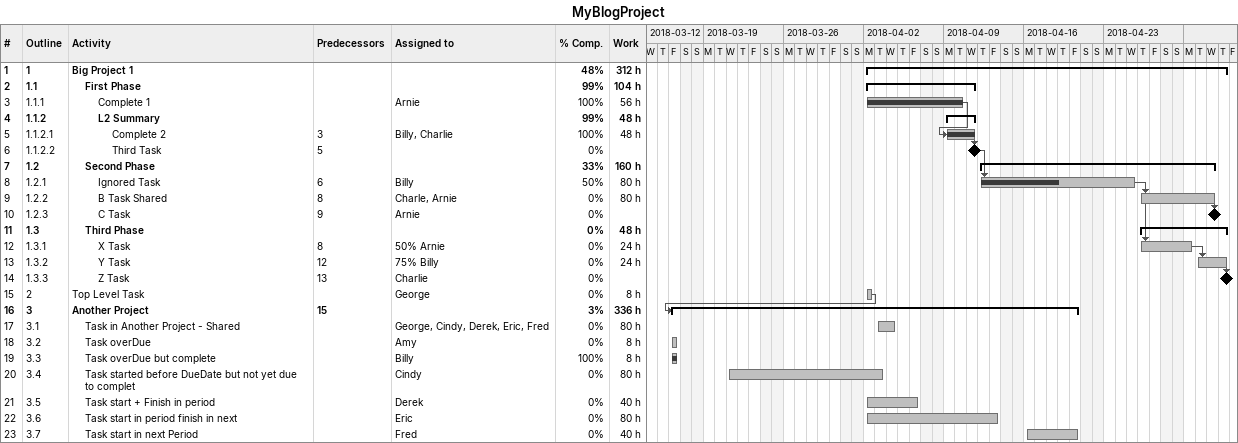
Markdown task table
MyBlogProject

| ID | WBS | Task | Start | Finish | Predecessors | Resources | % complete | Work (h) |
|---|---|---|---|---|---|---|---|---|
| 1 | 1 | **Big Project 1** | 2018-04-02 | 2018-05-03 |  |  | 48 | 312 |
| 2 | 1.1 | **First Phase** | 2018-04-02 | 2018-04-11 |  |  | 99 | 104 |
| 3 | 1.1.1 | Complete 1 | 2018-04-02 | 2018-04-10 |  | Arnie | 100 | 56 |
| 4 | 1.1.2 | **L2 Summary** | 2018-04-09 | 2018-04-11 |  |  | 99 | 48 |
| 5 | 1.1.2.1 | Complete 2 | 2018-04-09 | 2018-04-11 | 3 | Billy, Charlie | 100 | 48 |
| 6 | 1.1.2.2 | Third Task (milestone) | 2018-04-11 | 2018-04-11 | 5 |  | 0 |  |
| 7 | 1.2 | **Second Phase** | 2018-04-12 | 2018-05-02 |  |  | 33 | 160 |
| 8 | 1.2.1 | Ignored Task | 2018-04-12 | 2018-04-25 | 6 | Billy | 50 | 80 |
| 9 | 1.2.2 | B Task Shared | 2018-04-26 | 2018-05-02 | 8 | Charle, Arnie | 0 | 80 |
| 10 | 1.2.3 | C Task (milestone) | 2018-05-02 | 2018-05-02 | 9 | Arnie | 0 |  |
| 11 | 1.3 | **Third Phase** | 2018-04-26 | 2018-05-03 |  |  | 0 | 48 |
| 12 | 1.3.1 | X Task | 2018-04-26 | 2018-04-30 | 8 | 50% Arnie | 0 | 24 |
| 13 | 1.3.2 | Y Task | 2018-05-01 | 2018-05-03 | 12 | 75% Billy | 0 | 24 |
| 14 | 1.3.3 | Z Task (milestone) | 2018-05-03 | 2018-05-03 | 13 | Charlie | 0 |  |
| 15 | 2 | Top Level Task | 2018-04-02 | 2018-04-02 |  | George | 0 | 8 |
| 16 | 3 | **Another Project** | 2018-03-16 | 2018-04-20 | 15 |  | 3 | 336 |
| 17 | 3.1 | Task in Another Project - Shared | 2018-04-03 | 2018-04-04 |  | George, Cindy, Derek, Eric, Fred | 0 | 80 |
| 18 | 3.2 | Task overDue | 2018-03-16 | 2018-03-16 |  | Amy | 0 | 8 |
| 19 | 3.3 | Task overDue but complete | 2018-03-16 | 2018-03-16 |  | Billy | 100 | 8 |
| 20 | 3.4 | Task started before DueDate but not yet due to complet | 2018-03-21 | 2018-04-03 |  | Cindy | 0 | 80 |
| 21 | 3.5 | Task start + Finish in period | 2018-04-02 | 2018-04-06 |  | Derek | 0 | 40 |
| 22 | 3.6 | Task start in period finish in next | 2018-04-02 | 2018-04-13 |  | Eric | 0 | 80 |
| 23 | 3.7 | Task start in next Period | 2018-04-16 | 2018-04-20 |  | Fred | 0 | 40 |
